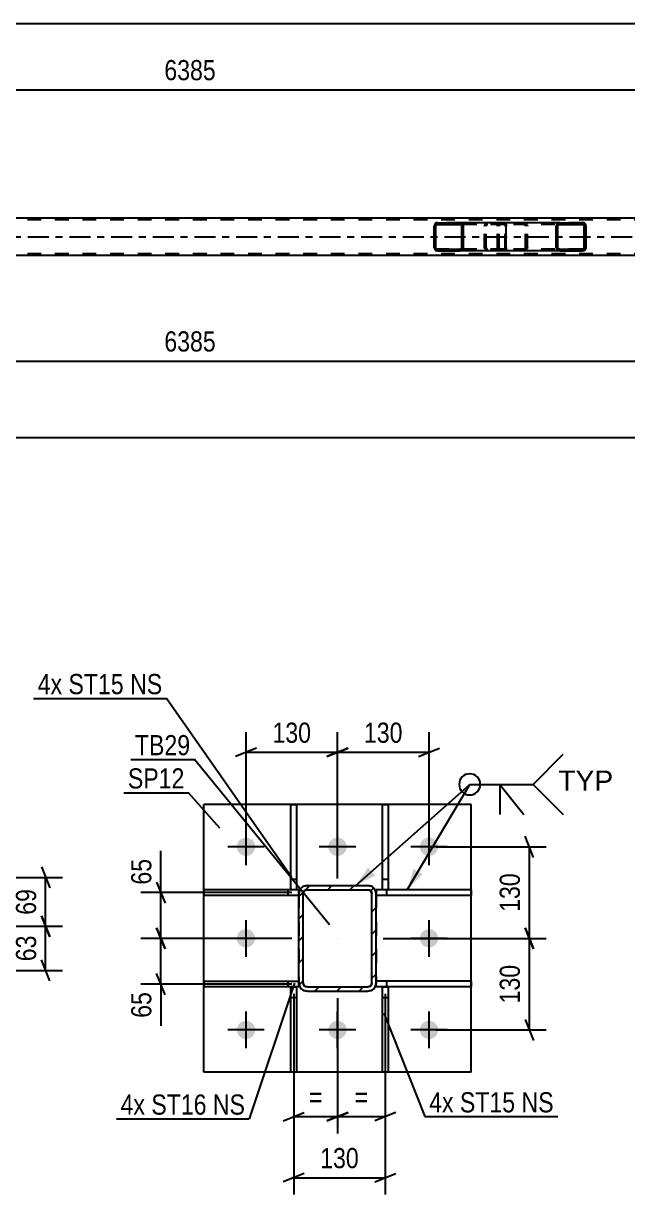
# Model space of a CAD drawing. Header units: millimetres. Extents: x -126 to 715, y -436 to 158.
# Drawn here: x 301.8 to 387.6, y -338.7 to -172.4 of the extents above; entities that cross this region are included whole.
import ezdxf

# ---------------------------------------------------------------- set-up
doc = ezdxf.new("R2010")
doc.units = ezdxf.units.MM
doc.linetypes.add('DXK_LINE_DOT2', pattern=[3.9198, 1.9599, -1.9599])
doc.linetypes.add('DXK_LINE_DOT3', pattern=[5.9187, 2.979, -0.9799, 0.9799, -0.9799])
doc.styles.add('Arial', font='ARIAL.TTF', dxfattribs={"height": 0.2})
doc.styles.add('Arial Narrow', font='ARIALN.TTF', dxfattribs={"height": 0.2})

# ---------------------------------------------------------------- blocks, each defined once
blk = doc.blocks.new('Part-232816294-4016 - 3894')
at = {"color": 7, "linetype": 'DXK_LINE_DOT2'}
for p, q in [((594.36, -200.28), (-64.56, -200.28)), ((594.36, -205.08), (-64.56, -205.08))]:
    blk.add_line(p, q, dxfattribs=at)
at = {"color": 2, "linetype": 'Continuous'}
for p, q in [((452.36, -200.04), (202.95, -200.04)), ((452.36, -205.32), (202.95, -205.32))]:
    blk.add_line(p, q, dxfattribs=at)
at = {"color": 7, "linetype": 'DXK_LINE_DOT3'}
blk.add_line((-64.56, -202.68), (594.36, -202.68), dxfattribs=at)
blk = doc.blocks.new('Part-232816294-4018 - 3894')
at = {"linetype": 'Continuous'}
h = blk.add_hatch(dxfattribs=at)
h.set_pattern_fill('', scale=0.7, style=0, pattern_type=0)
h.set_pattern_definition([(45, (364.2693, -200.9734), (-1.57154, 1.57154), [])])
h.paths.add_polyline_path([(364.31, -201.16), (364.27, -200.97), (364.16, -200.82), (364, -200.71), (363.8, -200.68), (360.62, -200.68), (360.43, -200.71), (360.27, -200.82), (360.16, -200.97), (360.12, -201.16), (360.12, -204.2), (360.16, -204.38), (360.27, -204.54), (360.43, -204.64), (360.62, -204.68), (363.8, -204.68), (364, -204.64), (364.16, -204.54), (364.27, -204.38), (364.31, -204.2)])
h.paths.add_polyline_path([(364.04, -204.29), (363.98, -204.37), (363.9, -204.42), (363.8, -204.44), (360.62, -204.44), (360.52, -204.42), (360.44, -204.37), (360.39, -204.29), (360.37, -204.2), (360.37, -201.16), (360.39, -201.07), (360.44, -200.99), (360.52, -200.94), (360.62, -200.92), (363.8, -200.92), (363.9, -200.94), (363.98, -200.99), (364.04, -201.07), (364.06, -201.16), (364.06, -204.2)])
at = {"color": 2, "linetype": 'Continuous'}
for p, q in [((360.16, -200.97), (360.12, -201.16)), ((360.12, -204.2), (360.12, -201.16)), ((360.37, -201.16), (360.39, -201.07)), ((360.37, -204.2), (360.37, -201.16)), ((360.39, -201.07), (360.44, -200.99)), ((360.62, -200.68), (360.43, -200.71)), ((360.44, -200.99), (360.52, -200.94)), ((360.52, -200.94), (360.62, -200.92)), ((360.62, -200.68), (363.8, -200.68)), ((360.62, -200.92), (363.8, -200.92)), ((370.11, -200.68), (363.8, -200.68)), ((364, -200.71), (363.8, -200.68)), ((363.8, -200.92), (363.9, -200.94)), ((363.9, -200.94), (363.98, -200.99)), ((363.98, -200.99), (364.04, -201.07)), ((364.04, -201.07), (364.06, -201.16)), ((364.06, -204.2), (364.06, -201.16)), ((364.31, -201.16), (364.27, -200.97)), ((364.31, -204.2), (364.31, -201.16)), ((370.11, -200.68), (370.21, -200.71)), ((370.21, -200.71), (370.3, -200.82)), ((370.3, -200.82), (370.36, -200.97)), ((370.36, -200.97), (370.38, -201.16)), ((370.38, -204.2), (370.38, -201.16)), ((360.12, -204.2), (360.16, -204.38)), ((360.39, -204.29), (360.37, -204.2)), ((360.44, -204.37), (360.39, -204.29)), ((360.52, -204.42), (360.44, -204.37)), ((360.62, -204.44), (360.52, -204.42)), ((360.62, -204.44), (363.8, -204.44)), ((363.9, -204.42), (363.8, -204.44)), ((363.98, -204.37), (363.9, -204.42)), ((364.04, -204.29), (363.98, -204.37)), ((364.06, -204.2), (364.04, -204.29)), ((364.27, -204.38), (364.31, -204.2)), ((370.36, -204.38), (370.3, -204.54)), ((370.38, -204.2), (370.36, -204.38)), ((360.43, -204.64), (360.62, -204.68)), ((360.62, -204.68), (363.8, -204.68)), ((363.8, -204.68), (364, -204.64)), ((370.11, -204.68), (363.8, -204.68)), ((370.21, -204.64), (370.11, -204.68)), ((370.3, -204.54), (370.21, -204.64))]:
    blk.add_line(p, q, dxfattribs=at)
at = {"color": 7, "linetype": 'DXK_LINE_DOT2'}
for p, q in [((363.8, -200.68), (360.62, -200.68)), ((370.11, -200.92), (360.62, -200.92)), ((367.27, -201.16), (367.31, -200.97)), ((367.27, -204.2), (367.27, -201.16)), ((367.54, -201.07), (367.52, -201.16)), ((367.52, -204.2), (367.52, -201.16)), ((367.59, -200.99), (367.54, -201.07)), ((367.58, -200.71), (367.77, -200.68)), ((367.67, -200.94), (367.59, -200.99)), ((367.77, -200.92), (367.67, -200.94)), ((369.11, -200.92), (369.11, -200.68)), ((370.16, -200.94), (370.11, -200.92)), ((370.2, -200.99), (370.16, -200.94)), ((370.23, -201.07), (370.2, -200.99)), ((370.24, -201.16), (370.23, -201.07)), ((370.24, -204.2), (370.24, -201.16)), ((370.11, -204.44), (360.62, -204.44)), ((367.31, -204.38), (367.27, -204.2)), ((367.52, -204.2), (367.54, -204.29)), ((367.54, -204.29), (367.59, -204.37)), ((367.59, -204.37), (367.61, -204.38)), ((367.61, -204.38), (367.67, -204.42)), ((367.67, -204.42), (367.77, -204.44)), ((369.11, -204.68), (369.11, -204.44)), ((370.11, -204.44), (370.16, -204.42)), ((370.16, -204.42), (370.2, -204.37)), ((370.2, -204.37), (370.23, -204.29)), ((370.23, -204.29), (370.24, -204.2)), ((363.8, -204.68), (360.62, -204.68)), ((367.77, -204.68), (367.58, -204.64))]:
    blk.add_line(p, q, dxfattribs=at)
at = {"color": 2, "linetype": 'Continuous'}
for centre, start, end in [((360.61, -201.17), 111.1941, 156.1506), ((363.82, -201.17), 23.8494, 68.8059), ((360.61, -204.18), 203.8494, 248.8059), ((363.82, -204.18), 291.1941, 336.1506)]:
    blk.add_arc(centre, 0.492, start, end, dxfattribs=at)
at = {"color": 7, "linetype": 'DXK_LINE_DOT2'}
for centre, start, end in [((367.76, -201.17), 111.1941, 156.1506), ((367.76, -204.18), 203.8494, 248.8059)]:
    blk.add_arc(centre, 0.492, start, end, dxfattribs=at)
blk = doc.blocks.new('Part-232816294-4134 - 3894')
at = {"linetype": 'Continuous'}
h = blk.add_hatch(dxfattribs=at)
h.set_pattern_fill('', scale=0.7, style=0, pattern_type=0)
h.set_pattern_definition([(45, (381.6802, -200.9734), (-1.57154, 1.57154), [])])
h.paths.add_polyline_path([(381.72, -201.16), (381.68, -200.97), (381.57, -200.82), (381.4, -200.71), (381.21, -200.68), (377.97, -200.68), (377.78, -200.71), (377.61, -200.82), (377.5, -200.97), (377.46, -201.16), (377.46, -204.2), (377.5, -204.38), (377.61, -204.54), (377.78, -204.64), (377.97, -204.68), (381.21, -204.68), (381.4, -204.64), (381.57, -204.54), (381.68, -204.38), (381.72, -204.2)])
h.paths.add_polyline_path([(381.44, -204.29), (381.39, -204.37), (381.31, -204.42), (381.21, -204.44), (377.97, -204.44), (377.88, -204.42), (377.79, -204.37), (377.74, -204.29), (377.72, -204.2), (377.72, -201.16), (377.74, -201.07), (377.79, -200.99), (377.88, -200.94), (377.97, -200.92), (381.21, -200.92), (381.31, -200.94), (381.39, -200.99), (381.44, -201.07), (381.46, -201.16), (381.46, -204.2)])
at = {"color": 7, "linetype": 'DXK_LINE_DOT2'}
for p, q in [((369.11, -201.16), (369.15, -200.97)), ((369.11, -204.2), (369.11, -201.16)), ((369.39, -201.07), (369.37, -201.16)), ((369.37, -204.2), (369.37, -201.16)), ((369.44, -200.99), (369.39, -201.07)), ((369.43, -200.71), (369.62, -200.68)), ((369.53, -200.94), (369.44, -200.99)), ((369.62, -200.92), (369.53, -200.94)), ((370.11, -200.68), (369.62, -200.68)), ((381.21, -200.92), (369.62, -200.92)), ((372.86, -200.68), (373.05, -200.71)), ((372.96, -200.94), (372.86, -200.92)), ((373.04, -200.99), (372.96, -200.94)), ((373.09, -201.07), (373.04, -200.99)), ((373.11, -201.16), (373.09, -201.07)), ((373.11, -204.2), (373.11, -201.16)), ((373.33, -200.97), (373.37, -201.16)), ((373.37, -204.2), (373.37, -201.16)), ((381.21, -200.68), (377.97, -200.68)), ((369.15, -204.38), (369.11, -204.2)), ((369.37, -204.2), (369.39, -204.29)), ((369.39, -204.29), (369.44, -204.37)), ((369.44, -204.37), (369.53, -204.42)), ((369.53, -204.42), (369.62, -204.44)), ((381.21, -204.44), (369.62, -204.44)), ((372.86, -204.44), (372.96, -204.42)), ((372.96, -204.42), (373.04, -204.37)), ((373.04, -204.37), (373.09, -204.29)), ((373.09, -204.29), (373.11, -204.2)), ((373.37, -204.2), (373.33, -204.38)), ((369.62, -204.68), (369.43, -204.64)), ((370.11, -204.68), (369.62, -204.68)), ((373.05, -204.64), (372.86, -204.68)), ((381.21, -204.68), (377.97, -204.68))]:
    blk.add_line(p, q, dxfattribs=at)
at = {"color": 2, "linetype": 'Continuous'}
for p, q in [((377.97, -200.68), (370.11, -200.68)), ((377.5, -200.97), (377.46, -201.16)), ((377.46, -204.2), (377.46, -201.16)), ((377.72, -201.16), (377.74, -201.07)), ((377.72, -204.2), (377.72, -201.16)), ((377.74, -201.07), (377.79, -200.99)), ((377.97, -200.68), (377.78, -200.71)), ((377.79, -200.99), (377.88, -200.94)), ((377.88, -200.94), (377.97, -200.92)), ((377.97, -200.68), (381.21, -200.68)), ((377.97, -200.92), (381.21, -200.92)), ((381.4, -200.71), (381.21, -200.68)), ((381.21, -200.92), (381.31, -200.94)), ((381.31, -200.94), (381.39, -200.99)), ((381.39, -200.99), (381.44, -201.07)), ((381.44, -201.07), (381.46, -201.16)), ((381.46, -204.2), (381.46, -201.16)), ((381.72, -201.16), (381.68, -200.97)), ((381.72, -204.2), (381.72, -201.16)), ((377.46, -204.2), (377.5, -204.38)), ((377.74, -204.29), (377.72, -204.2)), ((377.79, -204.37), (377.74, -204.29)), ((377.88, -204.42), (377.79, -204.37)), ((377.97, -204.44), (377.88, -204.42)), ((377.97, -204.44), (381.21, -204.44)), ((381.31, -204.42), (381.21, -204.44)), ((381.39, -204.37), (381.31, -204.42)), ((381.44, -204.29), (381.39, -204.37)), ((381.46, -204.2), (381.44, -204.29)), ((381.68, -204.38), (381.72, -204.2)), ((377.97, -204.68), (370.11, -204.68)), ((377.78, -204.64), (377.97, -204.68)), ((377.97, -204.68), (381.21, -204.68)), ((381.21, -204.68), (381.4, -204.64))]:
    blk.add_line(p, q, dxfattribs=at)
at = {"color": 7, "linetype": 'DXK_LINE_DOT2'}
for centre, start, end in [((369.6, -201.18), 110.7583, 155.68), ((372.88, -201.18), 24.32, 69.2417), ((369.6, -204.18), 204.32, 249.2417), ((372.88, -204.18), 290.7583, 335.68)]:
    blk.add_arc(centre, 0.496, start, end, dxfattribs=at)
at = {"color": 2, "linetype": 'Continuous'}
for centre, start, end in [((377.95, -201.18), 110.7583, 155.68), ((381.23, -201.18), 24.32, 69.2417), ((377.95, -204.18), 204.32, 249.2417), ((381.23, -204.18), 290.7583, 335.68)]:
    blk.add_arc(centre, 0.496, start, end, dxfattribs=at)
blk = doc.blocks.new('Part-232816294-4586 - 4533')
at = {"color": 2, "linetype": 'Continuous'}
for p, q in [((327.4, -308.39), (340.9, -308.39)), ((327.4, -308.39), (327.4, -309.19)), ((339.78, -309.19), (327.4, -309.19)), ((340.9, -309.19), (340.58, -309.19)), ((340.9, -309.19), (340.9, -308.59))]:
    blk.add_line(p, q, dxfattribs=at)
at = {"color": 7, "linetype": 'DXK_LINE_DOT2'}
for p, q in [((339.4, -309.19), (339.4, -308.39)), ((340.58, -309.19), (339.78, -309.19)), ((340.9, -308.39), (340.9, -308.59))]:
    blk.add_line(p, q, dxfattribs=at)
blk = doc.blocks.new('Part-232816294-4642 - 4533')
at = {"linetype": 'Continuous'}
h = blk.add_hatch(dxfattribs=at)
h.set_pattern_fill('', scale=0.7, style=0, pattern_type=0)
h.set_pattern_definition([(45, (351.548, -295.1378), (-1.57154, 1.57154), [])])
h.paths.add_polyline_path([(351.81, -295.53), (351.55, -295.14), (351.16, -294.88), (350.7, -294.79), (342.1, -294.79), (341.64, -294.88), (341.25, -295.14), (340.99, -295.53), (340.9, -295.99), (340.9, -308.59), (340.99, -309.05), (341.25, -309.43), (341.64, -309.69), (342.1, -309.79), (350.7, -309.79), (351.16, -309.69), (351.55, -309.43), (351.81, -309.05), (351.9, -308.59), (351.9, -295.99)])
h.paths.add_polyline_path([(351.3, -308.59), (351.25, -308.82), (351.12, -309.01), (350.93, -309.14), (350.7, -309.19), (342.1, -309.19), (341.87, -309.14), (341.68, -309.01), (341.55, -308.82), (341.5, -308.59), (341.5, -295.99), (341.55, -295.76), (341.68, -295.56), (341.87, -295.43), (342.1, -295.39), (350.7, -295.39), (350.93, -295.43), (351.12, -295.56), (351.25, -295.76), (351.3, -295.99)])
at = {"color": 7, "linetype": 'DXK_LINE_DOT2'}
for p, q in [((340.9, -295.99), (340.99, -295.53)), ((341.55, -295.76), (341.5, -295.99)), ((341.68, -295.56), (341.55, -295.76)), ((341.64, -294.88), (342.1, -294.79)), ((341.87, -295.43), (341.68, -295.56)), ((342.1, -295.39), (341.87, -295.43)), ((342.1, -294.79), (350.7, -294.79)), ((342.1, -295.39), (350.7, -295.39)), ((350.7, -294.79), (351.16, -294.88)), ((350.93, -295.43), (350.7, -295.39)), ((351.12, -295.56), (350.93, -295.43)), ((351.25, -295.76), (351.12, -295.56)), ((351.3, -295.99), (351.25, -295.76)), ((351.81, -295.53), (351.9, -295.99)), ((340.9, -295.99), (340.9, -308.59)), ((341.5, -308.59), (341.5, -295.99)), ((351.3, -308.59), (351.3, -295.99)), ((351.9, -295.99), (351.9, -308.59)), ((340.99, -309.05), (340.9, -308.59)), ((341.5, -308.59), (341.55, -308.82)), ((341.55, -308.82), (341.68, -309.01)), ((341.68, -309.01), (341.87, -309.14)), ((341.87, -309.14), (342.1, -309.19)), ((342.1, -309.19), (350.7, -309.19)), ((350.7, -309.19), (350.93, -309.14)), ((350.93, -309.14), (351.12, -309.01)), ((351.12, -309.01), (351.25, -308.82)), ((351.25, -308.82), (351.3, -308.59)), ((351.9, -308.59), (351.81, -309.05)), ((342.1, -309.79), (341.64, -309.69)), ((342.1, -309.79), (350.7, -309.79)), ((351.16, -309.69), (350.7, -309.79))]:
    blk.add_line(p, q, dxfattribs=at)
at = {"color": 2, "linetype": 'Continuous'}
for p, q in [((340.99, -295.53), (340.9, -295.99)), ((341.5, -295.99), (341.55, -295.76)), ((341.55, -295.76), (341.68, -295.56)), ((342.1, -294.79), (341.64, -294.88)), ((341.68, -295.56), (341.87, -295.43)), ((341.87, -295.43), (342.1, -295.39)), ((342.1, -294.79), (350.7, -294.79)), ((342.1, -295.39), (350.7, -295.39)), ((351.16, -294.88), (350.7, -294.79)), ((350.7, -295.39), (350.93, -295.43)), ((350.93, -295.43), (351.12, -295.56)), ((351.12, -295.56), (351.25, -295.76)), ((351.25, -295.76), (351.3, -295.99)), ((351.9, -295.99), (351.81, -295.53)), ((340.9, -308.59), (340.9, -295.99)), ((341.5, -308.59), (341.5, -295.99)), ((351.3, -308.59), (351.3, -295.99)), ((351.9, -308.59), (351.9, -295.99)), ((340.9, -308.59), (340.99, -309.05)), ((341.55, -308.82), (341.5, -308.59)), ((341.68, -309.01), (341.55, -308.82)), ((341.87, -309.14), (341.68, -309.01)), ((342.1, -309.19), (341.87, -309.14)), ((342.1, -309.19), (350.7, -309.19)), ((350.93, -309.14), (350.7, -309.19)), ((351.12, -309.01), (350.93, -309.14)), ((351.25, -308.82), (351.12, -309.01)), ((351.3, -308.59), (351.25, -308.82)), ((351.81, -309.05), (351.9, -308.59)), ((341.64, -309.69), (342.1, -309.79)), ((342.1, -309.79), (350.7, -309.79)), ((350.7, -309.79), (351.16, -309.69))]:
    blk.add_line(p, q, dxfattribs=at)
at = {"color": 7, "linetype": 'DXK_LINE_DOT3'}
blk.add_line((346.4, -302.29), (346.4, -302.29), dxfattribs=at)
at = {"color": 7, "linetype": 'DXK_LINE_DOT2'}
for centre, start, end in [((342.1, -295.99), 112.5, 157.5), ((350.7, -295.99), 22.5, 67.5), ((342.1, -308.59), 202.5, 247.5), ((350.7, -308.59), 292.5, 337.5)]:
    blk.add_arc(centre, 1.2, start, end, dxfattribs=at)
at = {"color": 2, "linetype": 'Continuous'}
for centre, start, end in [((342.1, -295.99), 112.5, 157.5), ((350.7, -295.99), 22.5, 67.5), ((342.1, -308.59), 202.5, 247.5), ((350.7, -308.59), 292.5, 337.5)]:
    blk.add_arc(centre, 1.2, start, end, dxfattribs=at)
blk = doc.blocks.new('Part-232816294-4591 - 4533')
at = {"color": 2, "linetype": 'Continuous'}
for p, q in [((340.9, -295.39), (327.4, -295.39)), ((327.4, -295.39), (327.4, -296.19)), ((340.9, -295.99), (340.9, -295.39)), ((340.9, -296.19), (327.4, -296.19))]:
    blk.add_line(p, q, dxfattribs=at)
at = {"color": 7, "linetype": 'DXK_LINE_DOT2'}
for p, q in [((339.4, -296.19), (339.4, -295.39)), ((340.9, -295.99), (340.9, -296.19))]:
    blk.add_line(p, q, dxfattribs=at)
blk = doc.blocks.new('Part-232816294-4611 - 4533')
at = {"color": 2, "linetype": 'Continuous'}
for p, q in [((352.78, -321.29), (352.78, -309.18)), ((352.78, -309.18), (353.58, -309.18)), ((353.58, -309.18), (353.58, -321.29)), ((353.58, -321.29), (352.78, -321.29))]:
    blk.add_line(p, q, dxfattribs=at)
at = {"color": 7, "linetype": 'DXK_LINE_DOT2'}
blk.add_line((352.78, -310.68), (353.58, -310.68), dxfattribs=at)
blk = doc.blocks.new('Part-232816294-4606 - 4533')
at = {"color": 2, "linetype": 'Continuous'}
for p, q in [((339.78, -321.29), (339.78, -309.18)), ((339.78, -309.18), (340.58, -309.18)), ((340.58, -309.18), (340.58, -321.29)), ((340.58, -321.29), (339.78, -321.29))]:
    blk.add_line(p, q, dxfattribs=at)
at = {"color": 7, "linetype": 'DXK_LINE_DOT2'}
blk.add_line((339.78, -310.68), (340.58, -310.68), dxfattribs=at)
blk = doc.blocks.new('Part-232816294-4616 - 4533')
at = {"color": 2, "linetype": 'Continuous'}
for p, q in [((339.78, -295.38), (339.78, -283.29)), ((339.78, -283.29), (340.58, -283.29)), ((340.58, -283.29), (340.58, -295.38)), ((340.58, -295.38), (339.78, -295.38))]:
    blk.add_line(p, q, dxfattribs=at)
at = {"color": 7, "linetype": 'DXK_LINE_DOT2'}
blk.add_line((339.78, -293.88), (340.58, -293.88), dxfattribs=at)
blk = doc.blocks.new('Part-232816294-4621 - 4533')
at = {"color": 2, "linetype": 'Continuous'}
for p, q in [((352.78, -295.38), (352.78, -283.29)), ((352.78, -283.29), (353.58, -283.29)), ((353.58, -283.29), (353.58, -295.38)), ((353.58, -295.38), (352.78, -295.38))]:
    blk.add_line(p, q, dxfattribs=at)
at = {"color": 7, "linetype": 'DXK_LINE_DOT2'}
blk.add_line((352.78, -293.88), (353.58, -293.88), dxfattribs=at)
blk = doc.blocks.new('Part-232816294-4653 - 4533')
at = {"color": 2, "linetype": 'Continuous'}
for p, q in [((327.4, -321.29), (327.4, -283.29)), ((365.4, -283.29), (327.4, -283.29)), ((365.4, -321.29), (365.4, -283.29)), ((365.4, -321.29), (327.4, -321.29))]:
    blk.add_line(p, q, dxfattribs=at)
blk = doc.blocks.new('Part-232816294-4658 - 4533')
at = {"color": 2, "linetype": 'Continuous'}
for p, q in [((365.4, -308.39), (351.9, -308.39)), ((351.9, -309.19), (351.9, -308.58)), ((352.78, -309.19), (351.9, -309.19)), ((365.4, -309.19), (353.58, -309.19)), ((365.4, -308.39), (365.4, -309.19))]:
    blk.add_line(p, q, dxfattribs=at)
at = {"color": 7, "linetype": 'DXK_LINE_DOT2'}
for p, q in [((351.9, -308.58), (351.9, -308.39)), ((353.58, -309.19), (352.78, -309.19)), ((353.4, -309.19), (353.4, -308.39))]:
    blk.add_line(p, q, dxfattribs=at)
blk = doc.blocks.new('Part-232816294-4663 - 4533')
at = {"color": 2, "linetype": 'Continuous'}
for p, q in [((365.4, -295.39), (351.9, -295.39)), ((351.9, -295.39), (351.9, -295.99)), ((365.4, -295.39), (365.4, -296.19)), ((365.4, -296.19), (351.9, -296.19))]:
    blk.add_line(p, q, dxfattribs=at)
at = {"color": 7, "linetype": 'DXK_LINE_DOT2'}
for p, q in [((353.4, -296.19), (353.4, -295.39)), ((351.9, -295.99), (351.9, -296.19))]:
    blk.add_line(p, q, dxfattribs=at)
blk = doc.blocks.new('Bolt-232816294-4712 - 4533')
at = {"linetype": 'Continuous'}
for points in [[(332.1, -289.29, -1), (334.7, -289.29, -1)], [(345.1, -289.29, -1), (347.7, -289.29, -1)], [(358.1, -289.29, -1), (360.7, -289.29, -1)], [(332.1, -302.29, -1), (334.7, -302.29, -1)], [(358.1, -302.29, -1), (360.7, -302.29, -1)], [(332.1, -315.29, -1), (334.7, -315.29, -1)], [(345.1, -315.29, -1), (347.7, -315.29, -1)], [(358.1, -315.29, -1), (360.7, -315.29, -1)]]:
    blk.add_hatch(color=1, dxfattribs=at).paths.add_polyline_path(points)
at = {"color": 1, "linetype": 'Continuous'}
for p, q in [((333.4, -291.89), (333.4, -286.69)), ((346.4, -291.89), (346.4, -286.69)), ((359.4, -291.89), (359.4, -286.69)), ((336, -289.29), (330.8, -289.29)), ((349, -289.29), (343.8, -289.29)), ((362, -289.29), (356.8, -289.29)), ((333.4, -304.89), (333.4, -299.69)), ((359.4, -304.89), (359.4, -299.69)), ((336, -302.29), (330.8, -302.29)), ((362, -302.29), (356.8, -302.29)), ((333.4, -317.89), (333.4, -312.69)), ((346.4, -317.89), (346.4, -312.69)), ((359.4, -317.89), (359.4, -312.69)), ((336, -315.29), (330.8, -315.29)), ((349, -315.29), (343.8, -315.29)), ((362, -315.29), (356.8, -315.29))]:
    blk.add_line(p, q, dxfattribs=at)
blk = doc.blocks.new('StraightDimension-232816294-85652 - 7098')
at = {"color": 7, "linetype": 'Continuous'}
for p, q in [((304.33, -292.14), (305.53, -295.14)), ((262.5, -293.64), (307.33, -293.64)), ((304.93, -300.58), (304.93, -293.64)), ((305.53, -302.08), (304.33, -299.08)), ((292.47, -300.58), (307.33, -300.58))]:
    blk.add_line(p, q, dxfattribs=at)
at = {"color": 0}
blk.add_wipeout([(304.18, -294.69), (299.98, -294.69), (299.98, -299.54), (304.18, -299.54)], dxfattribs=at)
at = {"color": 3, "style": 'Arial Narrow'}
blk.add_text('69', height=2.863, rotation=90.0002, dxfattribs=at).set_placement((303.58, -298.94))
blk = doc.blocks.new('StraightDimension-232816294-85653 - 7098')
at = {"color": 7, "linetype": 'Continuous'}
for p, q in [((304.33, -299.08), (305.53, -302.08)), ((292.47, -300.58), (307.33, -300.58)), ((304.93, -306.84), (304.93, -300.58)), ((305.53, -308.34), (304.33, -305.34)), ((262.5, -306.84), (307.33, -306.84))]:
    blk.add_line(p, q, dxfattribs=at)
at = {"color": 0}
blk.add_wipeout([(304.18, -301.29), (299.98, -301.29), (299.98, -306.14), (304.18, -306.14)], dxfattribs=at)
at = {"color": 3, "style": 'Arial Narrow'}
blk.add_text('63', height=2.863, rotation=90.0002, dxfattribs=at).set_placement((303.58, -305.54))
blk = doc.blocks.new('StraightDimension-232816294-49595 - 3894')
at = {"color": 7, "linetype": 'Continuous'}
blk.add_line((197.75, -220.32), (453.16, -220.32), dxfattribs=at)
at = {"color": 0}
blk.add_wipeout([(329.71, -219.57), (329.71, -215.37), (321.2, -215.37), (321.2, -219.57)], dxfattribs=at)
at = {"color": 3, "style": 'Arial Narrow'}
blk.add_text('6385', height=2.863, dxfattribs=at).set_placement((321.8, -218.97))
blk = doc.blocks.new('StraightDimension-232816294-49623 - 3894')
at = {"color": 7, "linetype": 'Continuous'}
blk.add_line((-73.82, -231.19), (603.62, -231.19), dxfattribs=at)
blk = doc.blocks.new('StraightDimension-232816294-49635 - 3894')
at = {"color": 7, "linetype": 'Continuous'}
blk.add_line((197.75, -181.8), (453.16, -181.8), dxfattribs=at)
at = {"color": 0}
blk.add_wipeout([(329.71, -181.05), (329.71, -176.85), (321.2, -176.85), (321.2, -181.05)], dxfattribs=at)
at = {"color": 3, "style": 'Arial Narrow'}
blk.add_text('6385', height=2.863, dxfattribs=at).set_placement((321.8, -180.45))
blk = doc.blocks.new('StraightDimension-232816294-49665 - 3894')
at = {"color": 7, "linetype": 'Continuous'}
blk.add_line((-73.18, -172.38), (602.98, -172.38), dxfattribs=at)
blk = doc.blocks.new('StraightDimension-232816294-50016 - 4533')
at = {"color": 7, "linetype": 'Continuous'}
for p, q in [((320.7, -294.29), (321.9, -297.29)), ((339.9, -295.79), (318.45, -295.79)), ((321.3, -302.29), (321.3, -295.79)), ((321.9, -303.79), (320.7, -300.79)), ((339.9, -302.29), (318.45, -302.29))]:
    blk.add_line(p, q, dxfattribs=at)
at = {"color": 0}
blk.add_wipeout([(320.55, -290.41), (316.35, -290.41), (316.35, -295.26), (320.55, -295.26)], dxfattribs=at)
at = {"color": 7, "linetype": 'Continuous'}
blk.add_line((321.3, -295.79), (321.3, -289.88), dxfattribs=at)
blk.add_line((321.3, -295.79), (321.3, -289.88), dxfattribs=at)
at = {"color": 3, "style": 'Arial Narrow'}
blk.add_text('65', height=2.863, rotation=90.0002, dxfattribs=at).set_placement((319.95, -294.66))
blk = doc.blocks.new('StraightDimension-232816294-50041 - 4533')
at = {"color": 7, "linetype": 'Continuous'}
for p, q in [((360.4, -289.29), (376.06, -289.29)), ((374.26, -290.79), (373.06, -287.79)), ((373.66, -302.29), (373.66, -289.29)), ((373.06, -300.79), (374.26, -303.79)), ((352.9, -302.29), (376.06, -302.29))]:
    blk.add_line(p, q, dxfattribs=at)
at = {"color": 0}
blk.add_wipeout([(372.91, -292.44), (368.71, -292.44), (368.71, -299.13), (372.91, -299.13)], dxfattribs=at)
at = {"color": 3, "style": 'Arial Narrow'}
blk.add_text('130', height=2.863, rotation=90.0002, dxfattribs=at).set_placement((372.31, -298.53))
blk = doc.blocks.new('StraightDimension-232816294-49966 - 4533')
at = {"color": 7, "linetype": 'Continuous'}
for p, q in [((346.4, -310.79), (346.4, -330)), ((353.18, -310.18), (353.18, -330)), ((344.9, -328.2), (347.9, -327)), ((354.68, -327), (351.68, -328.2)), ((346.4, -327.6), (353.18, -327.6))]:
    blk.add_line(p, q, dxfattribs=at)
at = {"color": 0}
blk.add_wipeout([(351.35, -326.85), (351.35, -322.65), (348.23, -322.65), (348.23, -326.85)], dxfattribs=at)
at = {"color": 3, "style": 'Arial Narrow'}
blk.add_text('=', height=2.86, dxfattribs=at).set_placement((348.83, -326.25))
blk = doc.blocks.new('StraightDimension-232816294-49967 - 4533')
at = {"color": 7, "linetype": 'Continuous'}
for p, q in [((340.18, -310.18), (340.18, -330)), ((346.4, -310.79), (346.4, -330)), ((338.68, -328.2), (341.68, -327)), ((347.9, -327), (344.9, -328.2)), ((340.18, -327.6), (346.4, -327.6))]:
    blk.add_line(p, q, dxfattribs=at)
at = {"color": 0}
blk.add_wipeout([(344.85, -326.85), (344.85, -322.65), (341.73, -322.65), (341.73, -326.85)], dxfattribs=at)
at = {"color": 3, "style": 'Arial Narrow'}
blk.add_text('=', height=2.86, dxfattribs=at).set_placement((342.33, -326.25))
blk = doc.blocks.new('StraightDimension-232816294-49997 - 4533')
at = {"color": 7, "linetype": 'Continuous'}
for p, q in [((346.4, -293.79), (346.4, -273.02)), ((359.4, -288.29), (359.4, -273.02)), ((347.9, -275.27), (344.9, -276.47)), ((346.4, -275.87), (359.4, -275.87)), ((357.9, -276.47), (360.9, -275.27))]:
    blk.add_line(p, q, dxfattribs=at)
at = {"color": 0}
blk.add_wipeout([(356.24, -275.12), (356.24, -270.92), (349.56, -270.92), (349.56, -275.12)], dxfattribs=at)
at = {"color": 3, "style": 'Arial Narrow'}
blk.add_text('130', height=2.863, dxfattribs=at).set_placement((350.16, -274.52))
blk = doc.blocks.new('StraightDimension-232816294-49998 - 4533')
at = {"color": 7, "linetype": 'Continuous'}
for p, q in [((333.4, -288.29), (333.4, -273.02)), ((346.4, -293.79), (346.4, -273.02)), ((334.9, -275.27), (331.9, -276.47)), ((333.4, -275.87), (346.4, -275.87)), ((344.9, -276.47), (347.9, -275.27))]:
    blk.add_line(p, q, dxfattribs=at)
at = {"color": 0}
blk.add_wipeout([(343.24, -275.12), (343.24, -270.92), (336.56, -270.92), (336.56, -275.12)], dxfattribs=at)
at = {"color": 3, "style": 'Arial Narrow'}
blk.add_text('130', height=2.863, dxfattribs=at).set_placement((337.16, -274.52))
blk = doc.blocks.new('StraightDimension-232816294-50017 - 4533')
at = {"color": 7, "linetype": 'Continuous'}
for p, q in [((320.7, -300.79), (321.9, -303.79)), ((339.9, -302.29), (318.45, -302.29)), ((321.3, -308.79), (321.3, -302.29)), ((321.9, -310.29), (320.7, -307.29)), ((339.9, -308.79), (318.45, -308.79))]:
    blk.add_line(p, q, dxfattribs=at)
at = {"color": 0}
blk.add_wipeout([(320.55, -309.31), (316.35, -309.31), (316.35, -314.17), (320.55, -314.17)], dxfattribs=at)
at = {"color": 7, "linetype": 'Continuous'}
blk.add_line((321.3, -308.79), (321.3, -314.7), dxfattribs=at)
blk.add_line((321.3, -308.79), (321.3, -314.7), dxfattribs=at)
at = {"color": 3, "style": 'Arial Narrow'}
blk.add_text('65', height=2.863, rotation=90.0002, dxfattribs=at).set_placement((319.95, -313.57))
blk = doc.blocks.new('StraightDimension-232816294-50042 - 4533')
at = {"color": 7, "linetype": 'Continuous'}
for p, q in [((374.26, -303.79), (373.06, -300.79)), ((352.9, -302.29), (376.06, -302.29)), ((373.66, -315.29), (373.66, -302.29)), ((373.06, -313.79), (374.26, -316.79)), ((360.4, -315.29), (376.06, -315.29))]:
    blk.add_line(p, q, dxfattribs=at)
at = {"color": 0}
blk.add_wipeout([(372.91, -305.44), (368.71, -305.44), (368.71, -312.13), (372.91, -312.13)], dxfattribs=at)
at = {"color": 3, "style": 'Arial Narrow'}
blk.add_text('130', height=2.863, rotation=90.0002, dxfattribs=at).set_placement((372.31, -311.53))
blk = doc.blocks.new('StraightDimension-232816294-85541 - 4533')
at = {"color": 7, "linetype": 'Continuous'}
for p, q in [((340.18, -311.68), (340.18, -338.67)), ((353.18, -311.68), (353.18, -338.67)), ((341.68, -335.67), (338.68, -336.87)), ((351.68, -336.87), (354.68, -335.67)), ((340.18, -336.27), (353.18, -336.27))]:
    blk.add_line(p, q, dxfattribs=at)
at = {"color": 0}
blk.add_wipeout([(350.03, -335.52), (350.03, -331.32), (343.34, -331.32), (343.34, -335.52)], dxfattribs=at)
at = {"color": 3, "style": 'Arial Narrow'}
blk.add_text('130', height=2.863, dxfattribs=at).set_placement((343.94, -334.92))
blk = doc.blocks.new('Mark-232816294-4649 - 4533')
at = {"color": 0}
blk.add_wipeout([(324.65, -281.01), (324.65, -278.01), (316.62, -278.01), (316.62, -281.01)], dxfattribs=at)
blk.add_wipeout([(324.65, -281.01), (324.65, -278.01), (316.62, -278.01), (316.62, -281.01)], dxfattribs=at)
at = {"color": 30, "linetype": 'Continuous'}
for p in [(316.02, -281.61), (329.69, -286.66)]:
    blk.add_line(p, (325.25, -281.61), dxfattribs=at)
at = {"color": 3, "style": 'Arial Narrow'}
blk.add_text('SP12', height=2.863, dxfattribs=at).set_placement((316.62, -281.01))
blk = doc.blocks.new('MarkSet-232816294-4855 - 4533')
at = {"color": 0}
for points in [[(319.05, -327.32), (319.05, -324.32), (315.58, -324.32), (315.58, -327.32)], [(327.8, -327.32), (327.8, -324.32), (319.95, -324.32), (319.95, -327.32)], [(333.27, -327.32), (333.27, -324.32), (328.7, -324.32), (328.7, -327.32)]]:
    blk.add_wipeout(points, dxfattribs=at)
for points in [[(319.05, -327.32), (319.05, -324.32), (315.58, -324.32), (315.58, -327.32)], [(327.8, -327.32), (327.8, -324.32), (319.95, -324.32), (319.95, -327.32)], [(333.27, -327.32), (333.27, -324.32), (328.7, -324.32), (328.7, -327.32)]]:
    blk.add_wipeout(points, dxfattribs=at)
at = {"color": 30, "linetype": 'Continuous'}
for p in [(340.28, -308.64), (314.98, -327.92)]:
    blk.add_line(p, (333.87, -327.92), dxfattribs=at)
at = {"color": 3, "style": 'Arial Narrow'}
for s, p in [('4x', (315.58, -327.32)), ('ST16', (319.95, -327.32)), ('NS', (328.7, -327.32))]:
    blk.add_text(s, height=2.863, dxfattribs=at).set_placement(p)
blk = doc.blocks.new('MarkSet-232816294-4885 - 4533')
at = {"color": 0}
for points in [[(307.28, -267.62), (307.28, -264.62), (303.81, -264.62), (303.81, -267.62)], [(316.04, -267.62), (316.04, -264.62), (308.18, -264.62), (308.18, -267.62)], [(321.5, -267.62), (321.5, -264.62), (316.94, -264.62), (316.94, -267.62)]]:
    blk.add_wipeout(points, dxfattribs=at)
for points in [[(307.28, -267.62), (307.28, -264.62), (303.81, -264.62), (303.81, -267.62)], [(316.04, -267.62), (316.04, -264.62), (308.18, -264.62), (308.18, -267.62)], [(321.5, -267.62), (321.5, -264.62), (316.94, -264.62), (316.94, -267.62)]]:
    blk.add_wipeout(points, dxfattribs=at)
at = {"color": 30, "linetype": 'Continuous'}
for p in [(303.21, -268.22), (339.87, -293.59)]:
    blk.add_line(p, (322.1, -268.22), dxfattribs=at)
at = {"color": 3, "style": 'Arial Narrow'}
for s, p in [('4x', (303.81, -267.62)), ('ST15', (308.18, -267.62)), ('NS', (316.94, -267.62))]:
    blk.add_text(s, height=2.863, dxfattribs=at).set_placement(p)
blk = doc.blocks.new('WeldMark-232816294-50080 - 4533')
at = {"linetype": 'Continuous'}
for points in [[(351.74, -293.36), (349, -294.79), (350.74, -292.23)], [(358.5, -293.19), (356.32, -295.39), (357.2, -292.43)]]:
    blk.add_hatch(color=30, dxfattribs=at).paths.add_polyline_path(points)
at = {"color": 30, "linetype": 'Continuous'}
for p, q in [((349, -294.79), (365.18, -280.43)), ((356.32, -295.39), (365.18, -280.43)), ((365.18, -280.43), (374.18, -280.43))]:
    blk.add_line(p, q, dxfattribs=at)
at = {"color": 3, "linetype": 'Continuous'}
for q in [(372.89, -284.72), (369.47, -284.72)]:
    blk.add_line((369.47, -280.43), q, dxfattribs=at)
for start, end in [(90, 270), (270, 90)]:
    blk.add_arc((365.18, -280.43), 1.5, start, end, dxfattribs=at)
at = {"color": 0, "linetype": 'Continuous'}
blk.add_wipeout([(385.56, -281.33), (385.56, -278.33), (377.78, -278.33), (377.78, -281.33)], dxfattribs=at)
blk.add_wipeout([(385.56, -281.33), (385.56, -278.33), (377.78, -278.33), (377.78, -281.33)], dxfattribs=at)
at = {"color": 3, "linetype": 'Continuous'}
for q in [(378.47, -276.15), (378.47, -284.72)]:
    blk.add_line((374.18, -280.43), q, dxfattribs=at)
at = {"color": 3, "linetype": 'Continuous', "style": 'Arial'}
blk.add_text('TYP', height=2.865, dxfattribs=at).set_placement((377.78, -281.33))
blk = doc.blocks.new('MarkSet-232816294-85582 - 4533')
at = {"color": 0}
for points in [[(362.89, -327), (362.89, -324), (359.42, -324), (359.42, -327)], [(371.65, -327), (371.65, -324), (363.79, -324), (363.79, -327)], [(377.11, -327), (377.11, -324), (372.55, -324), (372.55, -327)]]:
    blk.add_wipeout(points, dxfattribs=at)
for points in [[(362.89, -327), (362.89, -324), (359.42, -324), (359.42, -327)], [(371.65, -327), (371.65, -324), (363.79, -324), (363.79, -327)], [(377.11, -327), (377.11, -324), (372.55, -324), (372.55, -327)]]:
    blk.add_wipeout(points, dxfattribs=at)
at = {"color": 30, "linetype": 'Continuous'}
for p, q in [((352.97, -312.9), (358.82, -327.6)), ((358.82, -327.6), (377.71, -327.6))]:
    blk.add_line(p, q, dxfattribs=at)
at = {"color": 3, "style": 'Arial Narrow'}
for s, p in [('4x', (359.42, -327)), ('ST15', (363.79, -327)), ('NS', (372.55, -327))]:
    blk.add_text(s, height=2.863, dxfattribs=at).set_placement(p)
blk = doc.blocks.new('Mark-232816294-85593 - 4533')
at = {"color": 0}
blk.add_wipeout([(325.48, -276.29), (325.48, -273.29), (317.62, -273.29), (317.62, -276.29)], dxfattribs=at)
blk.add_wipeout([(325.48, -276.29), (325.48, -273.29), (317.62, -273.29), (317.62, -276.29)], dxfattribs=at)
at = {"color": 30, "linetype": 'Continuous'}
for p in [(317.02, -276.89), (345.28, -300.35)]:
    blk.add_line(p, (326.08, -276.89), dxfattribs=at)
at = {"color": 3, "style": 'Arial Narrow'}
blk.add_text('TB29', height=2.863, dxfattribs=at).set_placement((317.62, -276.29))

msp = doc.modelspace()

# ---------------------------------------------------------------- block references
for name in ['StraightDimension-232816294-49635 - 3894', 'Part-232816294-4016 - 3894', 'Part-232816294-4018 - 3894', 'Part-232816294-4134 - 3894', 'StraightDimension-232816294-49595 - 3894', 'Part-232816294-4653 - 4533', 'Part-232816294-4616 - 4533', 'Part-232816294-4621 - 4533', 'Bolt-232816294-4712 - 4533', 'StraightDimension-232816294-85652 - 7098', 'Part-232816294-4591 - 4533', 'Part-232816294-4642 - 4533', 'Part-232816294-4663 - 4533', 'Part-232816294-4586 - 4533', 'Part-232816294-4606 - 4533', 'Part-232816294-4658 - 4533', 'Part-232816294-4611 - 4533']:
    msp.add_blockref(name, (0, 0))

# ---------------------------------------------------------------- next in the draw order: block references
for name in ['StraightDimension-232816294-49665 - 3894', 'StraightDimension-232816294-49623 - 3894', 'Mark-232816294-4649 - 4533', 'StraightDimension-232816294-50041 - 4533', 'StraightDimension-232816294-50016 - 4533', 'StraightDimension-232816294-85653 - 7098', 'StraightDimension-232816294-49966 - 4533']:
    msp.add_blockref(name, (0, 0))

# ---------------------------------------------------------------- next in the draw order: block references
for name in ['StraightDimension-232816294-49997 - 4533', 'StraightDimension-232816294-50042 - 4533', 'StraightDimension-232816294-49967 - 4533']:
    msp.add_blockref(name, (0, 0))

# ---------------------------------------------------------------- next in the draw order: block references
for name in ['StraightDimension-232816294-49998 - 4533', 'WeldMark-232816294-50080 - 4533', 'StraightDimension-232816294-50017 - 4533']:
    msp.add_blockref(name, (0, 0))

# ---------------------------------------------------------------- next in the draw order: block references
for name in ['MarkSet-232816294-4885 - 4533', 'StraightDimension-232816294-85541 - 4533']:
    msp.add_blockref(name, (0, 0))

# ---------------------------------------------------------------- next in the draw order: block references
for name in ['Mark-232816294-85593 - 4533', 'MarkSet-232816294-4855 - 4533', 'MarkSet-232816294-85582 - 4533']:
    msp.add_blockref(name, (0, 0))

doc.saveas('drawing.dxf')
